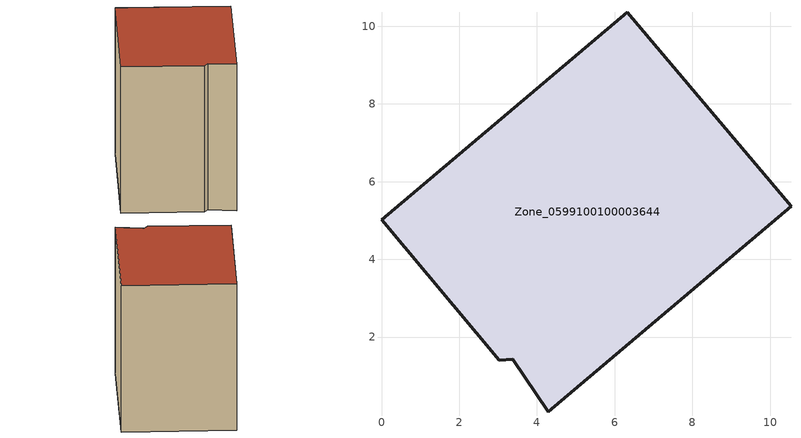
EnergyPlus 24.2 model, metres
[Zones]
Zone_0599100100003644
 floor ground (C_G): 3.37,1.43 3.02,1.4 0,5.02 6.32,10.36 10.54,5.37 4.29,0.08 z0
 wall outside (C_F): 10.54,5.37 6.32,10.36 0,5.02 3.02,1.4 3.37,1.43 4.29,0.08 10.54,5.37 z0:9.01
 roof outside (C_R): 4.29,0.08 10.54,5.37 6.32,10.36 0,5.02 3.02,1.4 3.37,1.43 z9.01
[BUILDING]
Pand.0599100100003644: North Axis=0; Terrain=City; Loads Convergence Tolerance Value=0.04; Temperature Convergence Tolerance Value=0.4; Solar Distribution=FullExterior; Maximum Number of Warmup Days=25; Minimum Number of Warmup Days=1
[Site:Location]
Rotterdam.The.Hague.AP_ZH_NLD Design_Conditions: Latitude=51.96; Longitude=4.45; Time Zone=1; Elevation=-4.5
[SITE:GROUNDTEMPERATURE:BUILDINGSURFACE]
18, 18, 18, 18, 18, 18, 18, 18, 18, 18, 18, 18
[MATERIAL] Thermal Absorptance=0.9; Solar Absorptance=0.7; Visible Absorptance=0.7
Name | Roughness | Thickness | Conductivity | Density | Specific Heat
G.TC.2006-2014 | MediumSmooth | 0.15 | 0.06 | 540 | 1210
F.TC.2006-2014 | Rough | 0.3 | 0.12 | 1920 | 840
R.TC.2006-2014 | MediumRough | 0.2 | 0.08 | 1500 | 1000
[CONSTRUCTION]
C_G: G.TC.2006-2014
C_F: F.TC.2006-2014
C_R: R.TC.2006-2014
[ZONE]
Zone_0599100100003644: Type=1; Multiplier=1; Ceiling Height=Autocalculate; Volume=Autocalculate; Floor Area=autocalculate; Part of Total Floor Area=Yes
[ZONEINFILTRATION:DESIGNFLOWRATE]
Infil_Zone_0599100100003644: Zone or ZoneList or Space or SpaceList=Zone_0599100100003644; Schedule=AlwaysOn; Design Flow Rate Calculation Method=Flow/Area; Flow Rate per Floor Area=0.0015; Constant Term Coefficient=1; Temperature Term Coefficient=0; Velocity Term Coefficient=0; Velocity Squared Term Coefficient=0
[HVACTEMPLATE:ZONE:IDEALLOADSAIRSYSTEM]
Zone_0599100100003644: Maximum Heating Supply Air Temperature=50; Minimum Cooling Supply Air Temperature=13; Maximum Heating Supply Air Humidity Ratio=0.0156; Minimum Cooling Supply Air Humidity Ratio=0.0077; Heating Limit=NoLimit; Cooling Limit=NoLimit; Dehumidification Control Type=ConstantSensibleHeatRatio; Cooling Sensible Heat Ratio=0.7; Dehumidification Setpoint=60; Humidification Control Type=None; Humidification Setpoint=30; Outdoor Air Method=None; Outdoor Air Flow Rate per Person=0.00944; Outdoor Air Flow Rate per Zone Floor Area=0; Outdoor Air Flow Rate per Zone=0; Demand Controlled Ventilation Type=None; Outdoor Air Economizer Type=NoEconomizer; Heat Recovery Type=None; Sensible Heat Recovery Effectiveness=0.7; Latent Heat Recovery Effectiveness=0.65
[ZONECONTROL:THERMOSTAT]
ThermostatControl_Zone_0599100100003644: Zone or ZoneList=Zone_0599100100003644; Control Type Schedule=DualSetpointControlType; Control 1=Thermostat_Zone_0599100100003644; Temperature Difference Between Cutout And Setpoint=0
[THERMOSTATSETPOINT:DUALSETPOINT]
Thermostat_Zone_0599100100003644: Heating Setpoint Temperature Schedule=HeatingSetpoint_Zone_0599100100003644; Cooling Setpoint Temperature Schedule=CoolingSetpoint_Zone_0599100100003644
[SCHEDULE:COMPACT]
HeatingSetpoint_Zone_0599100100003644: Through: 12/31, For: AllDays, Until: 24:00, 21
CoolingSetpoint_Zone_0599100100003644: Through: 12/31, For: AllDays, Until: 24:00, 24
DualSetpointControlType: Through: 12/31, For: AllDays, Until: 24:00, 4
AlwaysOn: Through: 12/31, For: AllDays, Until: 24:00, 1
